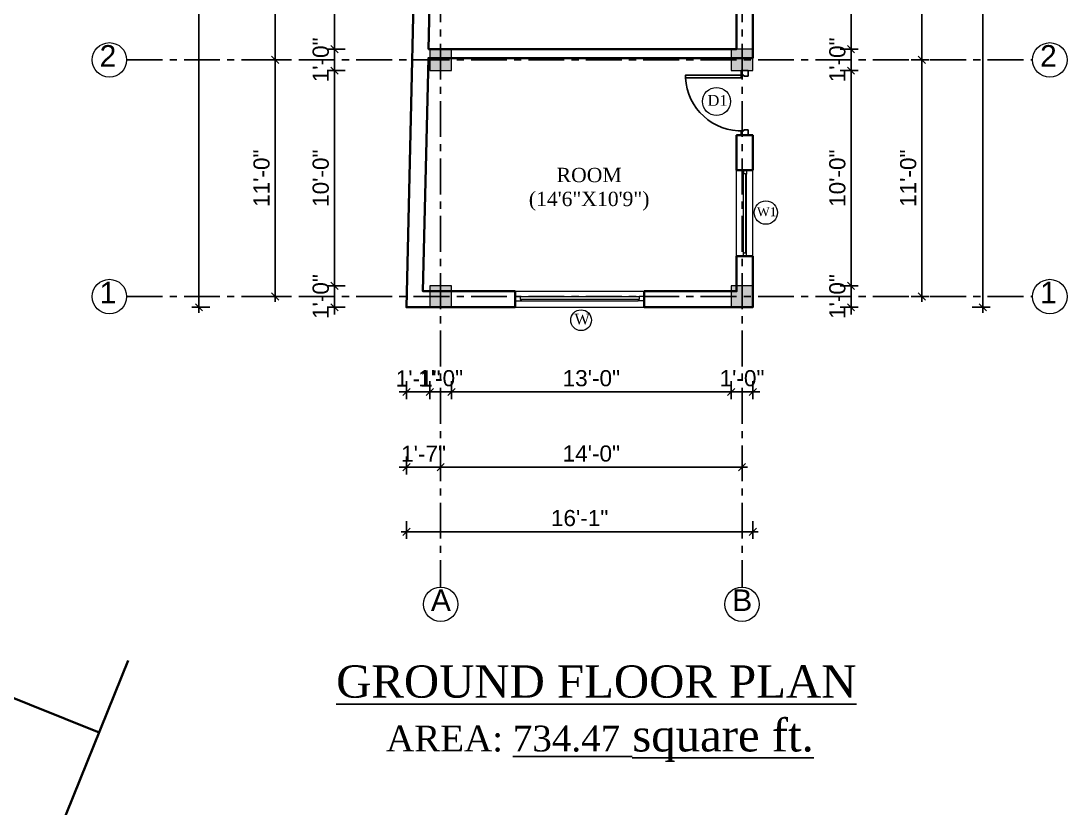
# Model space of a CAD drawing. Header units: inches. Extents: x 334224 to 340955, y 74691 to 79424.
# Drawn here: x 335032 to 335615, y 76865 to 77304 of the extents above; entities that cross this region are included whole.
import ezdxf

# ---------------------------------------------------------------- set-up
doc = ezdxf.new("R2010")
doc.units = ezdxf.units.IN
doc.header["$MEASUREMENT"] = 0
doc.linetypes.add('CENTERX2', pattern=[4, 2.5, -0.5, 0.5, -0.5])
doc.layers.get('Defpoints').update_dxf_attribs({"lineweight": 0})
for name, color, linetype in [('CENTERLINE', 252, 'CENTERX2'), ('dimension', 241, 'Continuous'), ('hatch', 45, 'Continuous'), ('text', 113, 'Continuous')]:
    doc.layers.add(name, color=color, linetype=linetype)
for name, color, linetype, lineweight in [('Column', 50, 'Continuous', 0), ('ELVTN 2', 171, 'Continuous', 20), ('hat', 8, 'Continuous', 0), ('hatch 1', 157, 'Continuous', 5), ('hatch color 2', 33, 'Continuous', 9), ('site', 31, 'Continuous', 35), ('Wall', 20, 'Continuous', 35)]:
    doc.layers.add(name, color=color, linetype=linetype, lineweight=lineweight)
doc.styles.add('NAVARAJ', font='times.ttf', dxfattribs={"height": 8})
doc.styles.get("Standard").update_dxf_attribs({"font": 'arial.ttf', "height": 9})
doc.dimstyles.new('NKs1-8', dxfattribs={"dimtxt": 6, "dimasz": 4, "dimexe": 4, "dimexo": 3, "dimgap": 3, "dimtad": 1, "dimdec": 0, "dimzin": 3, "dimlunit": 4, "dimtxsty": 'Standard', "dimblk": 'OBLIQUE', "dimcen": 0, "dimdle": 3, "dimclrd": 256, "dimclre": 256, "dimclrt": 256, "dimadec": 0, "dimazin": 0, "dimtfac": 1, "dimtdec": 0, "dimtix": 1, "dimtmove": 2, "dimatfit": 2, "dimfxl": 0, "dimlwd": -1, "dimlwe": -1, "dimarcsym": 0})

# ---------------------------------------------------------------- blocks, each defined once
blk = doc.blocks.new('1')
at = {"layer": 'hatch'}
h = blk.add_hatch(color=256, dxfattribs=at)
h.dxf.hatch_style = 1
h.paths.add_polyline_path([(333006.5, 59980), (332994.5, 59980), (332994.5, 59968), (333006.5, 59968)])
at = {"layer": 'Column'}
blk.add_lwpolyline([(332994.5, 59968), (333006.5, 59968), (333006.5, 59980), (332994.5, 59980), (332994.5, 59968)], dxfattribs=at)
blk = doc.blocks.new('D3RE')
at = {"color": 1}
for p, q in [((6.5, 36), (2.5, 36)), ((6.5, 0), (2.5, 0))]:
    blk.add_line(p, q, dxfattribs=at)
at = {"color": 3}
for p, q in [((2.5, 36), (2.5, 33)), ((6.5, 36), (6.5, 33.5)), ((5, 33), (2.5, 33)), ((5, 33.5), (5, 33)), ((6.5, 33.5), (5, 33.5)), ((5, 3), (2.5, 3)), ((2.5, 0), (2.5, 3)), ((5, 2.5), (5, 3)), ((6.5, 2.5), (5, 2.5)), ((6.5, 0), (6.5, 2.5))]:
    blk.add_line(p, q, dxfattribs=at)
blk.add_lwpolyline([(6.5, 2.5), (37.5, 2.5), (37.5, 4), (6.5, 4)], close=True, dxfattribs=at)
blk.add_arc((6.5, 2.5), 31.04, 2.77022, 92.77022, dxfattribs=at)
blk = doc.blocks.new('JJ')
at = {"color": 1}
for p, q in [((241019.97, 67521.37), (241021.25, 67521.37)), ((241019.97, 67485.37), (241021.25, 67485.37))]:
    blk.add_line(p, q, dxfattribs=at)
at = {"color": 3}
for p, q in [((241019.97, 67521.37), (241019.97, 67519.65)), ((241021.25, 67521.37), (241021.25, 67519.94)), ((241019.97, 67519.65), (241019.97, 67487.08)), ((241020.4, 67519.65), (241019.97, 67519.65)), ((241020.4, 67486.8), (241020.4, 67519.94)), ((241020.4, 67519.94), (241020.4, 67519.65)), ((241021.25, 67519.94), (241020.4, 67519.94)), ((241021.25, 67519.94), (241021.25, 67486.8)), ((241020.4, 67487.08), (241019.97, 67487.08)), ((241019.97, 67485.37), (241019.97, 67487.08)), ((241020.4, 67486.8), (241020.4, 67487.08)), ((241021.25, 67486.8), (241020.4, 67486.8)), ((241021.25, 67485.37), (241021.25, 67486.8))]:
    blk.add_line(p, q, dxfattribs=at)
blk = doc.blocks.new('_OBLIQUE')
at = {"color": 0, "linetype": 'ByBlock'}
blk.add_line((-0.5, -0.5), (0.5, 0.5), dxfattribs=at)
blk = doc.blocks.new('*D36')
at = {"layer": 'Defpoints', "color": 0, "transparency": 16777216}
for p in [(332733.22, 60930.32), (332746.28, 60930.32), (332746.28, 60883.12)]:
    blk.add_point(p, dxfattribs=at)
at = {"layer": 'dimension', "transparency": 16777216}
for p, q in [((332733.22, 60889.12), (332733.22, 60879.12)), ((332746.28, 60889.12), (332746.28, 60879.12)), ((332733.22, 60883.12), (332729.22, 60883.12)), ((332733.22, 60883.12), (332746.28, 60883.12)), ((332746.28, 60883.12), (332750.28, 60883.12))]:
    blk.add_line(p, q, dxfattribs=at)
at = {"layer": 'dimension', "transparency": 16777216, "xscale": 4, "yscale": 4, "zscale": 4}
blk.add_blockref('_OBLIQUE', (332733.22, 60883.12), dxfattribs=at)
at = {"layer": 'dimension', "transparency": 16777216, "xscale": 4, "yscale": 4, "zscale": 4, "rotation": 180}
blk.add_blockref('_OBLIQUE', (332746.28, 60883.12), dxfattribs=at)
at = {"layer": 'dimension', "transparency": 16777216, "insert": (332739.75, 60890.64), "char_height": 9, "attachment_point": 5}
blk.add_mtext('1\'-1"', dxfattribs=at)
blk = doc.blocks.new('*D37')
at = {"layer": 'Defpoints', "color": 0, "transparency": 16777216}
for p in [(332746.28, 60930.32), (332758.28, 60930.32), (332758.28, 60883.12)]:
    blk.add_point(p, dxfattribs=at)
at = {"layer": 'dimension', "transparency": 16777216}
for p, q in [((332746.28, 60889.12), (332746.28, 60879.12)), ((332758.28, 60889.12), (332758.28, 60879.12)), ((332746.28, 60883.12), (332742.28, 60883.12)), ((332746.28, 60883.12), (332758.28, 60883.12)), ((332758.28, 60883.12), (332762.28, 60883.12))]:
    blk.add_line(p, q, dxfattribs=at)
at = {"layer": 'dimension', "transparency": 16777216, "xscale": 4, "yscale": 4, "zscale": 4}
blk.add_blockref('_OBLIQUE', (332746.28, 60883.12), dxfattribs=at)
at = {"layer": 'dimension', "transparency": 16777216, "xscale": 4, "yscale": 4, "zscale": 4, "rotation": 180}
blk.add_blockref('_OBLIQUE', (332758.28, 60883.12), dxfattribs=at)
at = {"layer": 'dimension', "transparency": 16777216, "insert": (332752.28, 60890.72), "char_height": 9, "attachment_point": 5}
blk.add_mtext('1\'-0"', dxfattribs=at)
blk = doc.blocks.new('*D38')
at = {"layer": 'Defpoints', "color": 0, "transparency": 16777216}
for p in [(332758.28, 60930.32), (332914.28, 60930.32), (332914.28, 60883.12)]:
    blk.add_point(p, dxfattribs=at)
at = {"layer": 'dimension', "transparency": 16777216}
for p, q in [((332758.28, 60889.12), (332758.28, 60879.12)), ((332914.28, 60889.12), (332914.28, 60879.12)), ((332755.28, 60883.12), (332917.28, 60883.12))]:
    blk.add_line(p, q, dxfattribs=at)
at = {"layer": 'dimension', "transparency": 16777216, "xscale": 4, "yscale": 4, "zscale": 4, "rotation": 180}
blk.add_blockref('_OBLIQUE', (332758.28, 60883.12), dxfattribs=at)
at = {"layer": 'dimension', "transparency": 16777216, "xscale": 4, "yscale": 4, "zscale": 4}
blk.add_blockref('_OBLIQUE', (332914.28, 60883.12), dxfattribs=at)
at = {"layer": 'dimension', "transparency": 16777216, "insert": (332836.28, 60890.72), "char_height": 9, "attachment_point": 5}
blk.add_mtext('13\'-0"', dxfattribs=at)
blk = doc.blocks.new('*D39')
at = {"layer": 'Defpoints', "color": 0, "transparency": 16777216}
for p in [(332914.28, 60930.32), (332926.28, 60930.32), (332926.28, 60883.12)]:
    blk.add_point(p, dxfattribs=at)
at = {"layer": 'dimension', "transparency": 16777216}
for p, q in [((332914.28, 60889.12), (332914.28, 60879.12)), ((332926.28, 60889.12), (332926.28, 60879.12)), ((332914.28, 60883.12), (332910.28, 60883.12)), ((332914.28, 60883.12), (332926.28, 60883.12)), ((332926.28, 60883.12), (332930.28, 60883.12))]:
    blk.add_line(p, q, dxfattribs=at)
at = {"layer": 'dimension', "transparency": 16777216, "xscale": 4, "yscale": 4, "zscale": 4}
blk.add_blockref('_OBLIQUE', (332914.28, 60883.12), dxfattribs=at)
at = {"layer": 'dimension', "transparency": 16777216, "xscale": 4, "yscale": 4, "zscale": 4, "rotation": 180}
blk.add_blockref('_OBLIQUE', (332926.28, 60883.12), dxfattribs=at)
at = {"layer": 'dimension', "transparency": 16777216, "insert": (332920.28, 60890.72), "char_height": 9, "attachment_point": 5}
blk.add_mtext('1\'-0"', dxfattribs=at)
blk = doc.blocks.new('*D40')
at = {"layer": 'Defpoints', "color": 0, "transparency": 16777216}
for p in [(332752.28, 60942.32), (332920.28, 60942.32), (332752.28, 60841.12)]:
    blk.add_point(p, dxfattribs=at)
at = {"layer": 'dimension', "transparency": 16777216}
for p, q in [((332752.28, 60847.12), (332752.28, 60837.12)), ((332920.28, 60847.12), (332920.28, 60837.12)), ((332923.28, 60841.12), (332749.28, 60841.12))]:
    blk.add_line(p, q, dxfattribs=at)
at = {"layer": 'dimension', "transparency": 16777216, "xscale": 4, "yscale": 4, "zscale": 4, "rotation": 180}
blk.add_blockref('_OBLIQUE', (332752.28, 60841.12), dxfattribs=at)
at = {"layer": 'dimension', "transparency": 16777216, "xscale": 4, "yscale": 4, "zscale": 4}
blk.add_blockref('_OBLIQUE', (332920.28, 60841.12), dxfattribs=at)
at = {"layer": 'dimension', "transparency": 16777216, "insert": (332836.28, 60848.72), "char_height": 9, "attachment_point": 5}
blk.add_mtext('14\'-0"', dxfattribs=at)
blk = doc.blocks.new('*D41')
at = {"layer": 'Defpoints', "color": 0, "transparency": 16777216}
for p in [(332752.28, 60942.32), (332733.22, 60930.32), (332733.22, 60841.12)]:
    blk.add_point(p, dxfattribs=at)
at = {"layer": 'dimension', "transparency": 16777216}
for p, q in [((332733.22, 60847.12), (332733.22, 60837.12)), ((332752.28, 60847.12), (332752.28, 60837.12)), ((332733.22, 60841.12), (332729.22, 60841.12)), ((332752.28, 60841.12), (332733.22, 60841.12)), ((332752.28, 60841.12), (332756.28, 60841.12))]:
    blk.add_line(p, q, dxfattribs=at)
at = {"layer": 'dimension', "transparency": 16777216, "xscale": 4, "yscale": 4, "zscale": 4}
blk.add_blockref('_OBLIQUE', (332733.22, 60841.12), dxfattribs=at)
at = {"layer": 'dimension', "transparency": 16777216, "xscale": 4, "yscale": 4, "zscale": 4, "rotation": 180}
blk.add_blockref('_OBLIQUE', (332752.28, 60841.12), dxfattribs=at)
at = {"layer": 'dimension', "transparency": 16777216, "insert": (332742.75, 60848.64), "char_height": 9, "attachment_point": 5}
blk.add_mtext('1\'-7"', dxfattribs=at)
blk = doc.blocks.new('*D42')
at = {"layer": 'Defpoints', "color": 0, "transparency": 16777216}
for p in [(332733.22, 60930.32), (332926.28, 60930.32), (332926.28, 60805.12)]:
    blk.add_point(p, dxfattribs=at)
at = {"layer": 'dimension', "transparency": 16777216}
for p, q in [((332733.22, 60811.12), (332733.22, 60801.12)), ((332926.28, 60811.12), (332926.28, 60801.12)), ((332730.22, 60805.12), (332929.28, 60805.12))]:
    blk.add_line(p, q, dxfattribs=at)
at = {"layer": 'dimension', "transparency": 16777216, "xscale": 4, "yscale": 4, "zscale": 4, "rotation": 180}
blk.add_blockref('_OBLIQUE', (332733.22, 60805.12), dxfattribs=at)
at = {"layer": 'dimension', "transparency": 16777216, "xscale": 4, "yscale": 4, "zscale": 4}
blk.add_blockref('_OBLIQUE', (332926.28, 60805.12), dxfattribs=at)
at = {"layer": 'dimension', "transparency": 16777216, "insert": (332829.75, 60812.72), "char_height": 9, "attachment_point": 5}
blk.add_mtext('16\'-1"', dxfattribs=at)
blk = doc.blocks.new('*D43')
at = {"layer": 'Defpoints', "color": 0, "transparency": 16777216}
for p in [(332693.06, 60942.32), (332746.28, 60942.32), (332746.28, 60930.32)]:
    blk.add_point(p, dxfattribs=at)
at = {"layer": 'dimension', "transparency": 16777216}
for p, q in [((332693.06, 60942.32), (332693.06, 60946.32)), ((332699.06, 60942.32), (332689.06, 60942.32)), ((332693.06, 60930.32), (332693.06, 60942.32)), ((332699.06, 60930.32), (332689.06, 60930.32)), ((332693.06, 60930.32), (332693.06, 60926.32))]:
    blk.add_line(p, q, dxfattribs=at)
at = {"layer": 'dimension', "transparency": 16777216, "xscale": 4, "yscale": 4, "zscale": 4}
for p, rotation in [((332693.06, 60942.32), 270), ((332693.06, 60930.32), 90)]:
    blk.add_blockref('_OBLIQUE', p, dxfattribs=dict(at, rotation=rotation))
at = {"layer": 'dimension', "transparency": 16777216, "insert": (332685.46, 60936.32), "char_height": 9, "attachment_point": 5, "rotation": 90}
blk.add_mtext('1\'-0"', dxfattribs=at)
blk = doc.blocks.new('*D44')
at = {"layer": 'Defpoints', "color": 0, "transparency": 16777216}
for p in [(332693.06, 61062.32), (332758.28, 61062.32), (332746.28, 60942.32)]:
    blk.add_point(p, dxfattribs=at)
at = {"layer": 'dimension', "transparency": 16777216}
for p, q in [((332699.06, 61062.32), (332689.06, 61062.32)), ((332693.06, 60939.32), (332693.06, 61065.32)), ((332699.06, 60942.32), (332689.06, 60942.32))]:
    blk.add_line(p, q, dxfattribs=at)
at = {"layer": 'dimension', "transparency": 16777216, "xscale": 4, "yscale": 4, "zscale": 4}
for p, rotation in [((332693.06, 61062.32), 90), ((332693.06, 60942.32), 270)]:
    blk.add_blockref('_OBLIQUE', p, dxfattribs=dict(at, rotation=rotation))
at = {"layer": 'dimension', "transparency": 16777216, "insert": (332685.46, 61002.32), "char_height": 9, "attachment_point": 5, "rotation": 90}
blk.add_mtext('10\'-0"', dxfattribs=at)
blk = doc.blocks.new('*D45')
at = {"layer": 'Defpoints', "color": 0, "transparency": 16777216}
for p in [(332693.06, 61074.32), (332758.28, 61074.32), (332758.28, 61062.32)]:
    blk.add_point(p, dxfattribs=at)
at = {"layer": 'dimension', "transparency": 16777216}
for p, q in [((332699.06, 61074.32), (332689.06, 61074.32)), ((332693.06, 61074.32), (332693.06, 61078.32)), ((332693.06, 61062.32), (332693.06, 61074.32)), ((332699.06, 61062.32), (332689.06, 61062.32)), ((332693.06, 61062.32), (332693.06, 61058.32))]:
    blk.add_line(p, q, dxfattribs=at)
at = {"layer": 'dimension', "transparency": 16777216, "xscale": 4, "yscale": 4, "zscale": 4}
for p, rotation in [((332693.06, 61074.32), 270), ((332693.06, 61062.32), 90)]:
    blk.add_blockref('_OBLIQUE', p, dxfattribs=dict(at, rotation=rotation))
at = {"layer": 'dimension', "transparency": 16777216, "insert": (332685.46, 61068.32), "char_height": 9, "attachment_point": 5, "rotation": 90}
blk.add_mtext('1\'-0"', dxfattribs=at)
blk = doc.blocks.new('*D46')
at = {"layer": 'Defpoints', "color": 0, "transparency": 16777216}
for p in [(332693.06, 61197.32), (332758.28, 61197.32), (332758.28, 61074.32)]:
    blk.add_point(p, dxfattribs=at)
at = {"layer": 'dimension', "transparency": 16777216}
for p, q in [((332699.06, 61197.32), (332689.06, 61197.32)), ((332693.06, 61071.32), (332693.06, 61200.32)), ((332699.06, 61074.32), (332689.06, 61074.32))]:
    blk.add_line(p, q, dxfattribs=at)
at = {"layer": 'dimension', "transparency": 16777216, "xscale": 4, "yscale": 4, "zscale": 4}
for p, rotation in [((332693.06, 61197.32), 90), ((332693.06, 61074.32), 270)]:
    blk.add_blockref('_OBLIQUE', p, dxfattribs=dict(at, rotation=rotation))
at = {"layer": 'dimension', "transparency": 16777216, "insert": (332685.46, 61135.82), "char_height": 9, "attachment_point": 5, "rotation": 90}
blk.add_mtext('10\'-3"', dxfattribs=at)
blk = doc.blocks.new('*D54')
at = {"layer": 'Defpoints', "color": 0, "transparency": 16777216}
for p in [(332758.28, 61203.32), (332660.06, 61068.32), (332758.28, 61068.32)]:
    blk.add_point(p, dxfattribs=at)
at = {"layer": 'dimension', "transparency": 16777216}
for p, q in [((332666.06, 61203.32), (332656.06, 61203.32)), ((332660.06, 61206.32), (332660.06, 61065.32)), ((332666.06, 61068.32), (332656.06, 61068.32))]:
    blk.add_line(p, q, dxfattribs=at)
at = {"layer": 'dimension', "transparency": 16777216, "xscale": 4, "yscale": 4, "zscale": 4}
for p, rotation in [((332660.06, 61203.32), 90), ((332660.06, 61068.32), 270)]:
    blk.add_blockref('_OBLIQUE', p, dxfattribs=dict(at, rotation=rotation))
at = {"layer": 'dimension', "transparency": 16777216, "insert": (332652.46, 61135.82), "char_height": 9, "attachment_point": 5, "rotation": 90}
blk.add_mtext('11\'-3"', dxfattribs=at)
blk = doc.blocks.new('*D55')
at = {"layer": 'Defpoints', "color": 0, "transparency": 16777216}
for p in [(332758.28, 61068.32), (332660.06, 60936.32), (332758.28, 60936.32)]:
    blk.add_point(p, dxfattribs=at)
at = {"layer": 'dimension', "transparency": 16777216}
for p, q in [((332666.06, 61068.32), (332656.06, 61068.32)), ((332660.06, 61071.32), (332660.06, 60933.32)), ((332666.06, 60936.32), (332656.06, 60936.32))]:
    blk.add_line(p, q, dxfattribs=at)
at = {"layer": 'dimension', "transparency": 16777216, "xscale": 4, "yscale": 4, "zscale": 4}
for p, rotation in [((332660.06, 61068.32), 90), ((332660.06, 60936.32), 270)]:
    blk.add_blockref('_OBLIQUE', p, dxfattribs=dict(at, rotation=rotation))
at = {"layer": 'dimension', "transparency": 16777216, "insert": (332652.46, 61002.32), "char_height": 9, "attachment_point": 5, "rotation": 90}
blk.add_mtext('11\'-0"', dxfattribs=at)
blk = doc.blocks.new('*D56')
at = {"layer": 'Defpoints', "color": 0, "transparency": 16777216}
for p in [(332617.56, 61497.32), (332746.28, 61497.32), (332733.22, 60930.32)]:
    blk.add_point(p, dxfattribs=at)
at = {"layer": 'dimension', "transparency": 16777216}
for p, q in [((332617.56, 60927.32), (332617.56, 61500.32)), ((332623.56, 61497.32), (332613.56, 61497.32)), ((332623.56, 60930.32), (332613.56, 60930.32))]:
    blk.add_line(p, q, dxfattribs=at)
at = {"layer": 'dimension', "transparency": 16777216, "xscale": 4, "yscale": 4, "zscale": 4}
for p, rotation in [((332617.56, 61497.32), 90), ((332617.56, 60930.32), 270)]:
    blk.add_blockref('_OBLIQUE', p, dxfattribs=dict(at, rotation=rotation))
at = {"layer": 'dimension', "transparency": 16777216, "insert": (332609.96, 61213.82), "char_height": 9, "attachment_point": 5, "rotation": 90}
blk.add_mtext('47\'-3"', dxfattribs=at)
blk = doc.blocks.new('*D67')
at = {"layer": 'Defpoints', "color": 0, "transparency": 16777216}
for p in [(332926.28, 61197.32), (332914.28, 61074.32), (332981.06, 61074.32)]:
    blk.add_point(p, dxfattribs=at)
at = {"layer": 'dimension', "transparency": 16777216}
for p, q in [((332975.06, 61197.32), (332985.06, 61197.32)), ((332981.06, 61200.32), (332981.06, 61071.32)), ((332975.06, 61074.32), (332985.06, 61074.32))]:
    blk.add_line(p, q, dxfattribs=at)
at = {"layer": 'dimension', "transparency": 16777216, "xscale": 4, "yscale": 4, "zscale": 4}
for p, rotation in [((332981.06, 61197.32), 90), ((332981.06, 61074.32), 270)]:
    blk.add_blockref('_OBLIQUE', p, dxfattribs=dict(at, rotation=rotation))
at = {"layer": 'dimension', "transparency": 16777216, "insert": (332973.46, 61135.82), "char_height": 9, "attachment_point": 5, "rotation": 90}
blk.add_mtext('10\'-3"', dxfattribs=at)
blk = doc.blocks.new('*D68')
at = {"layer": 'Defpoints', "color": 0, "transparency": 16777216}
for p in [(332914.28, 61074.32), (332914.28, 61062.32), (332981.06, 61062.32)]:
    blk.add_point(p, dxfattribs=at)
at = {"layer": 'dimension', "transparency": 16777216}
for p, q in [((332975.06, 61074.32), (332985.06, 61074.32)), ((332981.06, 61074.32), (332981.06, 61078.32)), ((332981.06, 61074.32), (332981.06, 61062.32)), ((332975.06, 61062.32), (332985.06, 61062.32)), ((332981.06, 61062.32), (332981.06, 61058.32))]:
    blk.add_line(p, q, dxfattribs=at)
at = {"layer": 'dimension', "transparency": 16777216, "xscale": 4, "yscale": 4, "zscale": 4}
for p, rotation in [((332981.06, 61074.32), 270), ((332981.06, 61062.32), 90)]:
    blk.add_blockref('_OBLIQUE', p, dxfattribs=dict(at, rotation=rotation))
at = {"layer": 'dimension', "transparency": 16777216, "insert": (332973.46, 61068.32), "char_height": 9, "attachment_point": 5, "rotation": 90}
blk.add_mtext('1\'-0"', dxfattribs=at)
blk = doc.blocks.new('*D69')
at = {"layer": 'Defpoints', "color": 0, "transparency": 16777216}
for p in [(332914.28, 61062.32), (332914.28, 60942.32), (332981.06, 60942.32)]:
    blk.add_point(p, dxfattribs=at)
at = {"layer": 'dimension', "transparency": 16777216}
for p, q in [((332975.06, 61062.32), (332985.06, 61062.32)), ((332981.06, 61065.32), (332981.06, 60939.32)), ((332975.06, 60942.32), (332985.06, 60942.32))]:
    blk.add_line(p, q, dxfattribs=at)
at = {"layer": 'dimension', "transparency": 16777216, "xscale": 4, "yscale": 4, "zscale": 4}
for p, rotation in [((332981.06, 61062.32), 90), ((332981.06, 60942.32), 270)]:
    blk.add_blockref('_OBLIQUE', p, dxfattribs=dict(at, rotation=rotation))
at = {"layer": 'dimension', "transparency": 16777216, "insert": (332973.46, 61002.32), "char_height": 9, "attachment_point": 5, "rotation": 90}
blk.add_mtext('10\'-0"', dxfattribs=at)
blk = doc.blocks.new('*D70')
at = {"layer": 'Defpoints', "color": 0, "transparency": 16777216}
for p in [(332914.28, 60942.32), (332914.28, 60930.32), (332981.06, 60930.32)]:
    blk.add_point(p, dxfattribs=at)
at = {"layer": 'dimension', "transparency": 16777216}
for p, q in [((332981.06, 60942.32), (332981.06, 60946.32)), ((332975.06, 60942.32), (332985.06, 60942.32)), ((332981.06, 60942.32), (332981.06, 60930.32)), ((332975.06, 60930.32), (332985.06, 60930.32)), ((332981.06, 60930.32), (332981.06, 60926.32))]:
    blk.add_line(p, q, dxfattribs=at)
at = {"layer": 'dimension', "transparency": 16777216, "xscale": 4, "yscale": 4, "zscale": 4}
for p, rotation in [((332981.06, 60942.32), 270), ((332981.06, 60930.32), 90)]:
    blk.add_blockref('_OBLIQUE', p, dxfattribs=dict(at, rotation=rotation))
at = {"layer": 'dimension', "transparency": 16777216, "insert": (332973.46, 60936.32), "char_height": 9, "attachment_point": 5, "rotation": 90}
blk.add_mtext('1\'-0"', dxfattribs=at)
blk = doc.blocks.new('*D71')
at = {"layer": 'Defpoints', "color": 0, "transparency": 16777216}
for p in [(332914.28, 61068.32), (333020.56, 61068.32), (332914.28, 60936.32)]:
    blk.add_point(p, dxfattribs=at)
at = {"layer": 'dimension', "transparency": 16777216}
for p, q in [((333014.56, 61068.32), (333024.56, 61068.32)), ((333020.56, 60933.32), (333020.56, 61071.32)), ((333014.56, 60936.32), (333024.56, 60936.32))]:
    blk.add_line(p, q, dxfattribs=at)
at = {"layer": 'dimension', "transparency": 16777216, "xscale": 4, "yscale": 4, "zscale": 4}
for p, rotation in [((333020.56, 61068.32), 90), ((333020.56, 60936.32), 270)]:
    blk.add_blockref('_OBLIQUE', p, dxfattribs=dict(at, rotation=rotation))
at = {"layer": 'dimension', "transparency": 16777216, "insert": (333012.96, 61002.32), "char_height": 9, "attachment_point": 5, "rotation": 90}
blk.add_mtext('11\'-0"', dxfattribs=at)
blk = doc.blocks.new('*D72')
at = {"layer": 'Defpoints', "color": 0, "transparency": 16777216}
for p in [(332926.28, 61203.32), (333020.56, 61203.32), (332914.28, 61068.32)]:
    blk.add_point(p, dxfattribs=at)
at = {"layer": 'dimension', "transparency": 16777216}
for p, q in [((333014.56, 61203.32), (333024.56, 61203.32)), ((333020.56, 61065.32), (333020.56, 61206.32)), ((333014.56, 61068.32), (333024.56, 61068.32))]:
    blk.add_line(p, q, dxfattribs=at)
at = {"layer": 'dimension', "transparency": 16777216, "xscale": 4, "yscale": 4, "zscale": 4}
for p, rotation in [((333020.56, 61203.32), 90), ((333020.56, 61068.32), 270)]:
    blk.add_blockref('_OBLIQUE', p, dxfattribs=dict(at, rotation=rotation))
at = {"layer": 'dimension', "transparency": 16777216, "insert": (333012.96, 61135.82), "char_height": 9, "attachment_point": 5, "rotation": 90}
blk.add_mtext('11\'-3"', dxfattribs=at)
blk = doc.blocks.new('*D75')
at = {"layer": 'Defpoints', "color": 0, "transparency": 16777216}
for p in [(332926.28, 61497.32), (332926.28, 60930.32), (333054.56, 60930.32)]:
    blk.add_point(p, dxfattribs=at)
at = {"layer": 'dimension', "transparency": 16777216}
for p, q in [((333054.56, 61500.32), (333054.56, 60927.32)), ((333048.56, 61497.32), (333058.56, 61497.32)), ((333048.56, 60930.32), (333058.56, 60930.32))]:
    blk.add_line(p, q, dxfattribs=at)
at = {"layer": 'dimension', "transparency": 16777216, "xscale": 4, "yscale": 4, "zscale": 4}
for p, rotation in [((333054.56, 61497.32), 90), ((333054.56, 60930.32), 270)]:
    blk.add_blockref('_OBLIQUE', p, dxfattribs=dict(at, rotation=rotation))
at = {"layer": 'dimension', "transparency": 16777216, "insert": (333046.96, 61213.82), "char_height": 9, "attachment_point": 5, "rotation": 90}
blk.add_mtext('47\'-3"', dxfattribs=at)
blk = doc.blocks.new('wikqju')
at = {"layer": 'site'}
blk.add_line((340161.24, 60338.24), (340270.66, 60294.13), dxfattribs=at)
blk.add_lwpolyline([(340286.87, 60334.34), (340244.69, 60229.73), (340287.23, 60212.58), (340161.68, 60138.8), (340201.56, 60122.73), (340154.93, 60007.09)], dxfattribs=at)
blk = doc.blocks.new('grth')
at = {"layer": 'CENTERLINE', "ltscale": 8}
for p, q in [((332752.28, 61653.32), (332752.28, 60774.32)), ((332920.28, 61653.32), (332920.28, 60774.32)), ((332577.22, 61068.32), (333082.28, 61068.32)), ((332577.22, 60936.32), (333082.28, 60936.32))]:
    blk.add_line(p, q, dxfattribs=at)
at = {"layer": 'ELVTN 2'}
for p, q in [((332917.28, 60958.82), (332917.28, 61006.82)), ((332926.28, 60958.82), (332926.28, 61006.82))]:
    blk.add_line(p, q, dxfattribs=at)
for points in [[(332793.75, 60939.32), (332865.75, 60939.32)], [(332793.75, 60930.32), (332865.75, 60930.32)]]:
    blk.add_lwpolyline(points, dxfattribs=at)
at = {"layer": 'hatch 1'}
for centre, radius in [((332906.06, 61045.12), 7.8), ((332933.56, 60983.12), 6.5), ((332830.56, 60923.12), 5.8)]:
    blk.add_circle(centre, radius, dxfattribs=at)
at = {"layer": 'hatch color 2'}
for centre in [(332567.61, 61068.32), (333091.89, 61068.32), (332567.61, 60936.32), (333091.89, 60936.32), (332752.28, 60764.71), (332920.28, 60764.71)]:
    blk.add_circle(centre, 9.61, dxfattribs=at)
at = {"layer": 'Wall', "linetype": 'ByBlock'}
for points in [[(332748.53, 61204.32), (332745.54, 61074.32), (332917.28, 61074.32), (332917.28, 61099.82)], [(332926.28, 61099.82), (332926.28, 61069.32), (332745.42, 61069.32), (332742.43, 60939.32), (332793.75, 60939.32), (332793.75, 60930.32), (332733.22, 60930.32), (332746.28, 61497.32)]]:
    blk.add_lwpolyline(points, dxfattribs=at)
for points in [[(332926.28, 61006.82), (332926.28, 61026.32), (332917.28, 61026.32), (332917.28, 61006.82)], [(332926.28, 60958.82), (332917.28, 60958.82), (332917.28, 60939.32), (332865.75, 60939.32), (332865.75, 60930.32), (332926.28, 60930.32)]]:
    blk.add_lwpolyline(points, close=True, dxfattribs=at)
at = {"layer": 'hat'}
for p, xscale, yscale, zscale, rotation in [((654282.71, 150987.31), 1.333333333333278, 1.333333333333278, 1.333333333333278, 180), ((467836.48, -421106.09), 2.000000000000725, 2.000000000000725, 2.000000000000725, 90)]:
    blk.add_blockref('JJ', p, dxfattribs=dict(at, xscale=xscale, yscale=yscale, zscale=zscale, rotation=rotation))
at = {"layer": 'hatch', "rotation": 180}
blk.add_blockref('D3RE', (332926.28, 61062.32), dxfattribs=at)
at = {"layer": 'Wall', "linetype": 'ByBlock', "rotation": 90}
for p in [(392726.28, -271932.18), (392894.28, -271932.18), (392726.28, -272064.18), (392894.28, -272064.18)]:
    blk.add_blockref('1', p, dxfattribs=at)
at = {"layer": 'text'}
for s, insert, char_height, width, attachment_point in [('2', (332562.15, 61076.56), 12, 9.8989, 1), ('2', (333086.42, 61076.56), 12, 9.8989, 1), ('{\\fTimes New Roman|b0|i0|c0|p18;D1}', (332906.66, 61048.72), 6, 268.4836, 2), ('{\\fTimes New Roman|b0|i0|c0|p18;ROOM\\P(14\'6"X10\'9")}', (332835.06, 61008.12), 8, 223.7364, 2), ('{\\fTimes New Roman|b0|i0|c0|p18;W1}', (332934.06, 60986.12), 5, 223.7364, 2), ('1', (332562.15, 60944.56), 12, 9.8989, 1), ('1', (333086.42, 60944.56), 12, 9.8989, 1), ('{\\fTimes New Roman|b0|i0|c0|p18;W}', (332831.16, 60926.72), 6, 268.4836, 2), ('A', (332746.82, 60772.95), 12, 9.8989, 1), ('B', (332914.82, 60772.95), 12, 9.8989, 1)]:
    blk.add_mtext(s, dxfattribs=dict(at, insert=insert, char_height=char_height, width=width, attachment_point=attachment_point))
at = {"layer": 'text', "insert": (332839.06, 60730.62), "char_height": 18, "width": 405.1381, "attachment_point": 2, "style": 'NAVARAJ'}
blk.add_mtext('{\\LGROUND FLOOR PLAN\\P\\pi-54,l57.9906,t144;\\H0.8x;\\lAREA:^I\\L734.47\\H1.25x; square ft.}', dxfattribs=at)
at = {"layer": 'dimension'}
for base, p1, p2, picture, middle in [((332617.56, 61497.32), (332733.22, 60930.32), (332746.28, 61497.32), '*D56', (332609.96, 61213.82)), ((333054.56, 60930.32), (332926.28, 61497.32), (332926.28, 60930.32), '*D75', (333046.96, 61213.82)), ((332660.06, 61068.32), (332758.28, 61203.32), (332758.28, 61068.32), '*D54', (332652.46, 61135.82)), ((333020.56, 61203.32), (332914.28, 61068.32), (332926.28, 61203.32), '*D72', (333012.96, 61135.82)), ((332693.06, 61197.32), (332758.28, 61074.32), (332758.28, 61197.32), '*D46', (332685.46, 61135.82)), ((332981.06, 61074.32), (332926.28, 61197.32), (332914.28, 61074.32), '*D67', (332973.46, 61135.82)), ((332693.06, 61074.32), (332758.28, 61062.32), (332758.28, 61074.32), '*D45', (332685.46, 61068.32)), ((332981.06, 61062.32), (332914.28, 61074.32), (332914.28, 61062.32), '*D68', (332973.46, 61068.32)), ((332660.06, 60936.32), (332758.28, 61068.32), (332758.28, 60936.32), '*D55', (332652.46, 61002.32)), ((333020.56, 61068.32), (332914.28, 60936.32), (332914.28, 61068.32), '*D71', (333012.96, 61002.32)), ((332693.06, 61062.32), (332746.28, 60942.32), (332758.28, 61062.32), '*D44', (332685.46, 61002.32)), ((332981.06, 60942.32), (332914.28, 61062.32), (332914.28, 60942.32), '*D69', (332973.46, 61002.32)), ((332693.06, 60942.32), (332746.28, 60930.32), (332746.28, 60942.32), '*D43', (332685.46, 60936.32)), ((332981.06, 60930.32), (332914.28, 60942.32), (332914.28, 60930.32), '*D70', (332973.46, 60936.32))]:
    dim = blk.add_linear_dim(base=base, p1=p1, p2=p2, angle=90, dimstyle='NKs1-8', dxfattribs=at)
    dim.commit()
    dim.dimension.update_dxf_attribs({"geometry": picture, "text_midpoint": middle})
for base, p1, p2, picture, middle in [((332733.22, 60841.12), (332752.28, 60942.32), (332733.22, 60930.32), '*D41', (332742.75, 60848.64)), ((332752.28, 60841.12), (332920.28, 60942.32), (332752.28, 60942.32), '*D40', (332836.28, 60848.72)), ((332746.28, 60883.12), (332733.22, 60930.32), (332746.28, 60930.32), '*D36', (332739.75, 60890.64)), ((332926.28, 60805.12), (332733.22, 60930.32), (332926.28, 60930.32), '*D42', (332829.75, 60812.72)), ((332758.28, 60883.12), (332746.28, 60930.32), (332758.28, 60930.32), '*D37', (332752.28, 60890.72)), ((332914.28, 60883.12), (332758.28, 60930.32), (332914.28, 60930.32), '*D38', (332836.28, 60890.72)), ((332926.28, 60883.12), (332914.28, 60930.32), (332926.28, 60930.32), '*D39', (332920.28, 60890.72))]:
    dim = blk.add_linear_dim(base=base, p1=p1, p2=p2, dimstyle='NKs1-8', dxfattribs=at)
    dim.commit()
    dim.dimension.update_dxf_attribs({"geometry": picture, "text_midpoint": middle})
blk = doc.blocks.new('project')
at = {"layer": 'ELVTN 2', "linetype": 'ByBlock'}
for name, p in [('wikqju', (-5195.51, 16613.08)), ('grth', (2513.22, 16214.05))]:
    blk.add_blockref(name, p, dxfattribs=at)
blk = doc.blocks.new('Complete project')
at = {"layer": 'Wall', "linetype": 'ByBlock'}
blk.add_blockref('project', (0, 0), dxfattribs=at)

msp = doc.modelspace()

# ---------------------------------------------------------------- block references
at = {"layer": 'Wall', "linetype": 'ByBlock'}
msp.add_blockref('Complete project', (0, 0), dxfattribs=at)

doc.saveas('drawing.dxf')
